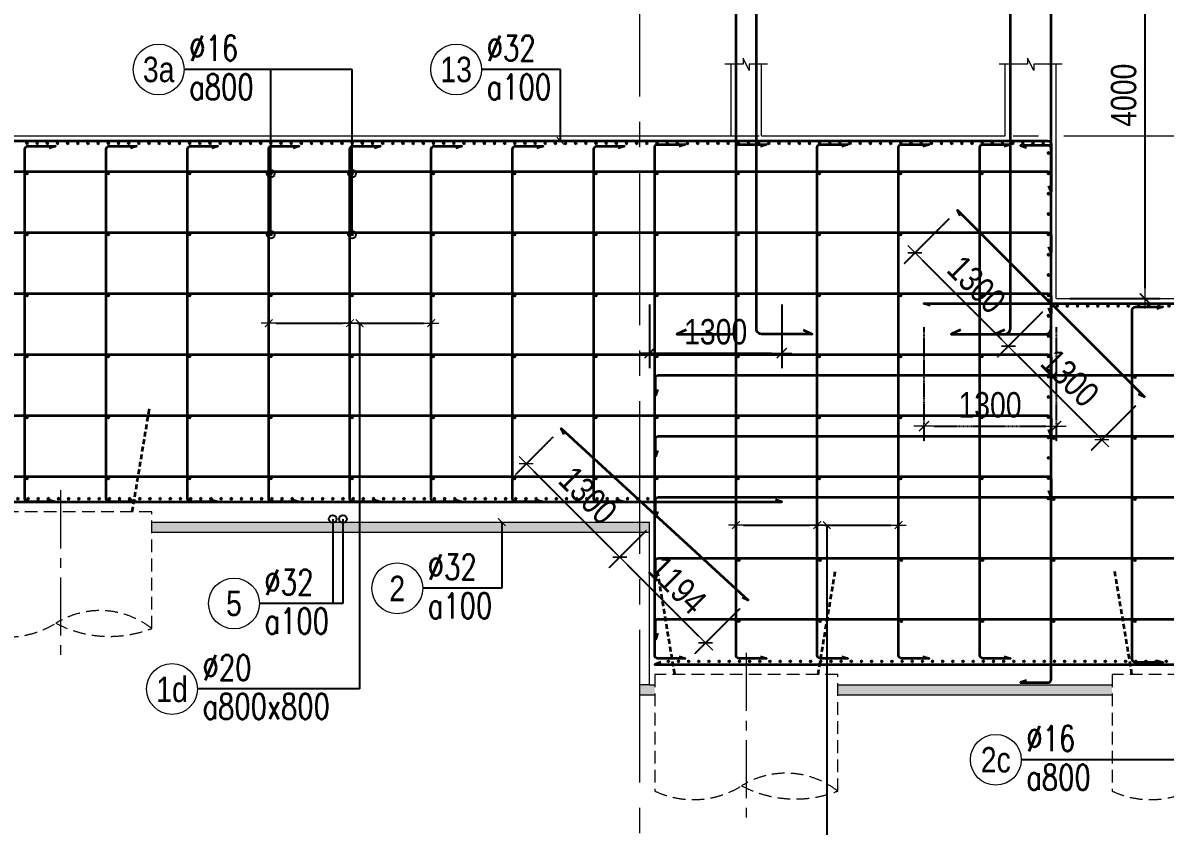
# Model space of a CAD drawing. Header units: millimetres. Extents: x -134772 to 596971, y -129535 to 35703.
# Drawn here: x 88352 to 99595, y -66593 to -58689 of the extents above; entities that cross this region are included whole.
import ezdxf
from ezdxf.enums import TextEntityAlignment as Align

# ---------------------------------------------------------------- set-up
doc = ezdxf.new("R2010")
doc.units = ezdxf.units.MM
doc.header["$MEASUREMENT"] = 0
for name, pattern in [('CENTER2', [28.575, 19.05, -3.175, 3.175, -3.175]), ('HIDDEN', [0.375, 0.25, -0.125]), ('POD_Grid$0$CENTER2', [1.125, 0.75, -0.125, 0.125, -0.125])]:
    doc.linetypes.add(name, pattern=pattern)
doc.layers.get('Defpoints').update_dxf_attribs({"color": 252})
for name, color, linetype, lineweight in [('KC-TRUC', 5, 'CENTER2', 18), ('NDC_S_CONTINUOUS', 3, 'Continuous', 20), ('NDC_S_DIM', 1, 'Continuous', 9), ('NDC_S_HATCH MATERIAL', 8, 'Continuous', 13), ('NDC_S_LEADER', 1, 'Continuous', 9), ('NDC_S_REBAR', 4, 'Continuous', 35), ('NDC_S_VN TEXT', 7, 'Continuous', 9), ('POD_Grid$0$NDC_S_AXIS', 5, 'POD_Grid$0$CENTER2', 13)]:
    doc.layers.add(name, color=color, linetype=linetype, lineweight=lineweight)
doc.styles.add('ARIAL', font='arial.ttf', dxfattribs={"width": 0.8})
doc.styles.add('NDC_ARIAL', font='arial.ttf', dxfattribs={"width": 0.8})
doc.styles.add('NDC_ROMANS', font='romans.shx', dxfattribs={"width": 0.8})
doc.dimstyles.new('NDC_1-100', dxfattribs={"dimscale": 100, "dimtxt": 2.5, "dimasz": 1, "dimexe": 1.5, "dimexo": 0, "dimgap": 0.8, "dimtad": 1, "dimdec": 0, "dimdsep": 46, "dimtxsty": 'NDC_ARIAL', "dimblk": 'DIMMARK', "dimcen": 49999.938995, "dimdle": 1.5, "dimclrd": 1, "dimclre": 1, "dimclrt": 3, "dimadec": 0, "dimazin": 0, "dimtfac": 1, "dimtdec": 0, "dimtix": 1, "dimtmove": 2, "dimatfit": 3, "dimfxl": 1, "dimarcsym": 0})
doc.dimstyles.new('NDC_1-50', dxfattribs={"dimscale": 50, "dimtxt": 2.5, "dimasz": 1, "dimexe": 1.5, "dimexo": 0, "dimgap": 0.8, "dimtad": 1, "dimdec": 0, "dimdsep": 46, "dimtxsty": 'NDC_ARIAL', "dimblk": 'DIMMARK', "dimcen": 49999.938995, "dimdle": 1.5, "dimclrd": 1, "dimclre": 1, "dimclrt": 3, "dimadec": 0, "dimazin": 0, "dimtfac": 1, "dimtdec": 0, "dimtix": 1, "dimtmove": 2, "dimatfit": 3, "dimfxl": 1, "dimarcsym": 0})

# ---------------------------------------------------------------- blocks, each defined once
blk = doc.blocks.new('kata_block_THEP')
at = {"layer": 'NDC_S_REBAR', "color": 0}
for p, q in [((-0.5, 0), (0.5, 0)), ((-0.35, 0.35), (0.35, -0.35)), ((0.35, 0.35), (-0.35, -0.35)), ((0, 0.5), (0, -0.5))]:
    blk.add_line(p, q, dxfattribs=at)
at = {"layer": 'NDC_S_REBAR', "color": 0, "const_width": 0.0833}
blk.add_lwpolyline([(-0.5, 0, 1), (0.5, 0, 1), (-0.5, 0, 1)], format="xyb", dxfattribs=at)
blk = doc.blocks.new('*U698')
at = {"layer": 'NDC_S_REBAR', "xscale": 25, "yscale": 25, "zscale": 25}
blk.add_blockref('kata_block_THEP', (0, 0), dxfattribs=at)
blk = doc.blocks.new('*U699')
at = {"layer": 'NDC_S_CONTINUOUS', "color": 0, "linetype": 'ByBlock', "lineweight": -2, "transparency": 16777216}
for p in [(0, 0), (100, 0), (200, 0), (300, 0), (400, 0), (500, 0), (600, 0), (700, 0), (800, 0), (900, 0), (1000, 0), (1100, 0), (1200, 0), (1300, 0), (1400, 0), (1500, 0), (1600, 0), (1700, 0), (1800, 0), (1900, 0), (2000, 0), (2100, 0), (2200, 0), (2300, 0), (2400, 0), (2500, 0), (2600, 0), (2700, 0), (2800, 0), (2900, 0), (3000, 0), (3100, 0), (3200, 0), (3300, 0), (3400, 0), (3500, 0), (3600, 0), (3700, 0), (3800, 0), (3900, 0), (4000, 0), (4100, 0), (4200, 0), (4300, 0), (4400, 0), (4500, 0), (4600, 0), (4700, 0), (4800, 0), (4900, 0), (5000, 0), (5100, 0), (5200, 0), (5300, 0), (5400, 0), (5500, 0), (5600, 0), (5700, 0), (5800, 0), (5900, 0), (6000, 0), (6100, 0), (6200, 0), (6300, 0), (6400, 0), (6500, 0), (6600, 0), (6700, 0), (6800, 0), (6900, 0), (7000, 0), (7100, 0), (7200, 0), (7300, 0), (7400, 0), (7500, 0)]:
    blk.add_blockref('*U698', p, dxfattribs=at)
blk = doc.blocks.new('DIMMARK')
at = {"layer": 'NDC_S_DIM', "color": 1}
blk.add_line((-1.5, 0), (1, 0), dxfattribs=at)
at = {"layer": 'NDC_S_DIM', "color": 2, "const_width": 0.15}
blk.add_lwpolyline([(-0.5, -0.5), (0.5, 0.5)], dxfattribs=at)
blk = doc.blocks.new('*D704')
at = {"layer": 'Defpoints', "color": 0, "transparency": 16777216}
for p in [(94521, -61460), (95821, -61460), (95821, -61938)]:
    blk.add_point(p, dxfattribs=at)
at = {"layer": 'NDC_S_DIM', "color": 1, "lineweight": -2, "transparency": 16777216}
for p, q in [((94521, -61460), (94521, -62088)), ((95821, -61460), (95821, -62088)), ((94621, -61938), (95721, -61938))]:
    blk.add_line(p, q, dxfattribs=at)
at = {"layer": 'NDC_S_DIM', "color": 1, "lineweight": -2, "transparency": 16777216, "xscale": 100, "yscale": 100, "zscale": 100, "rotation": 180}
blk.add_blockref('DIMMARK', (94521, -61938), dxfattribs=at)
at = {"layer": 'NDC_S_DIM', "color": 1, "lineweight": -2, "transparency": 16777216, "xscale": 100, "yscale": 100, "zscale": 100}
blk.add_blockref('DIMMARK', (95821, -61938), dxfattribs=at)
at = {"layer": 'NDC_S_DIM', "color": 3, "transparency": 16777216, "insert": (95171, -61730), "char_height": 250, "attachment_point": 5, "style": 'NDC_ARIAL'}
blk.add_mtext('1300', dxfattribs=at)
blk = doc.blocks.new('*U11')
blk.add_circle((-2.5, 0), 2.5)
at = {"layer": 'NDC_S_VN TEXT', "color": 3, "style": 'NDC_ROMANS', "width": 0.75}
for tag, p in [('DK1', (0.5, 0.85)), ('KC1', (0.5, -2.97))]:
    blk.add_attdef(tag, p, '', height=2.5, dxfattribs=at)
at = {"layer": 'NDC_S_VN TEXT', "color": 7, "style": 'ARIAL', "width": 0.8}
blk.add_attdef('SH2', text='', height=2.5, dxfattribs=at).set_placement((-2.5, 0), align=Align.MIDDLE)
blk = doc.blocks.new('*U705')
at = {"layer": 'NDC_S_REBAR', "xscale": 25, "yscale": 25, "zscale": 25}
blk.add_blockref('kata_block_THEP', (0, 0), dxfattribs=at)
blk = doc.blocks.new('*U706')
at = {"layer": 'NDC_S_CONTINUOUS', "color": 0, "linetype": 'ByBlock', "lineweight": -2, "transparency": 16777216}
for p in [(0, 0), (100, 0), (200, 0), (300, 0), (400, 0), (500, 0), (600, 0), (700, 0), (800, 0), (900, 0), (1000, 0), (1100, 0), (1200, 0), (1300, 0), (1400, 0), (1500, 0), (1600, 0), (1700, 0), (1800, 0), (1900, 0), (2000, 0), (2100, 0), (2200, 0), (2300, 0), (2400, 0), (2500, 0), (2600, 0), (2700, 0), (2800, 0), (2900, 0), (3000, 0), (3100, 0), (3200, 0), (3300, 0), (3400, 0), (3500, 0), (3600, 0), (3700, 0), (3800, 0), (3900, 0), (4000, 0), (4100, 0), (4200, 0), (4300, 0), (4400, 0), (4500, 0), (4600, 0), (4700, 0), (4800, 0), (4900, 0)]:
    blk.add_blockref('*U705', p, dxfattribs=at)
blk = doc.blocks.new('*U707')
at = {"layer": 'NDC_S_REBAR', "xscale": 25, "yscale": 25, "zscale": 25}
blk.add_blockref('kata_block_THEP', (0, 0), dxfattribs=at)
blk = doc.blocks.new('*U708')
at = {"layer": 'NDC_S_CONTINUOUS', "color": 0, "linetype": 'ByBlock', "lineweight": -2, "transparency": 16777216}
for p in [(0, 0), (100, 0), (200, 0), (300, 0), (400, 0), (500, 0), (600, 0), (700, 0), (800, 0), (900, 0), (1000, 0), (1100, 0), (1200, 0), (1300, 0), (1400, 0), (1500, 0), (1600, 0), (1700, 0), (1800, 0), (1900, 0), (2000, 0), (2100, 0), (2200, 0), (2300, 0), (2400, 0), (2500, 0), (2600, 0), (2700, 0), (2800, 0), (2900, 0), (3000, 0), (3100, 0), (3200, 0), (3300, 0), (3400, 0), (3500, 0), (3600, 0), (3700, 0), (3800, 0), (3900, 0), (4000, 0), (4100, 0), (4200, 0), (4300, 0), (4400, 0), (4500, 0), (4600, 0), (4700, 0), (4800, 0), (4900, 0), (5000, 0), (5100, 0), (5200, 0), (5300, 0), (5400, 0), (5500, 0), (5600, 0), (5700, 0), (5800, 0), (5900, 0), (6000, 0), (6100, 0), (6200, 0), (6300, 0), (6400, 0), (6500, 0), (6600, 0), (6700, 0), (6800, 0), (6900, 0), (7000, 0), (7100, 0), (7200, 0), (7300, 0), (7400, 0), (7500, 0), (7600, 0), (7700, 0), (7800, 0), (7900, 0), (8000, 0), (8100, 0), (8200, 0), (8300, 0)]:
    blk.add_blockref('*U707', p, dxfattribs=at)
blk = doc.blocks.new('*D711')
at = {"layer": 'Defpoints', "color": 0, "linetype": 'HIDDEN', "transparency": 16777216}
for p in [(97221, -61679), (98521, -61679), (98521, -62657)]:
    blk.add_point(p, dxfattribs=at)
at = {"layer": 'NDC_S_DIM', "color": 1, "linetype": 'HIDDEN', "lineweight": -2, "transparency": 16777216}
for p, q in [((97221, -61679), (97221, -62807)), ((98521, -61679), (98521, -62807)), ((97321, -62657), (98421, -62657))]:
    blk.add_line(p, q, dxfattribs=at)
at = {"layer": 'NDC_S_DIM', "color": 1, "linetype": 'HIDDEN', "lineweight": -2, "transparency": 16777216, "xscale": 100, "yscale": 100, "zscale": 100, "rotation": 180}
blk.add_blockref('DIMMARK', (97221, -62657), dxfattribs=at)
at = {"layer": 'NDC_S_DIM', "color": 1, "linetype": 'HIDDEN', "lineweight": -2, "transparency": 16777216, "xscale": 100, "yscale": 100, "zscale": 100}
blk.add_blockref('DIMMARK', (98521, -62657), dxfattribs=at)
at = {"layer": 'NDC_S_DIM', "color": 3, "linetype": 'HIDDEN', "transparency": 16777216, "insert": (97871, -62449), "char_height": 250, "attachment_point": 5, "style": 'NDC_ARIAL'}
blk.add_mtext('1300', dxfattribs=at)
blk = doc.blocks.new('*D709')
at = {"layer": 'Defpoints', "color": 0, "linetype": 'HIDDEN', "transparency": 16777216}
for p in [(97467, -60617), (98386, -61536), (98052, -61871)]:
    blk.add_point(p, dxfattribs=at)
at = {"layer": 'NDC_S_DIM', "color": 1, "linetype": 'HIDDEN', "lineweight": -2, "transparency": 16777216}
for p, q in [((97467, -60617), (97026, -61058)), ((97203, -61022), (97981, -61800)), ((98386, -61536), (97945, -61977))]:
    blk.add_line(p, q, dxfattribs=at)
at = {"layer": 'NDC_S_DIM', "color": 1, "linetype": 'HIDDEN', "lineweight": -2, "transparency": 16777216, "xscale": 100, "yscale": 100, "zscale": 100}
for p, rotation in [((97132, -60951), 135.0000000000009), ((98052, -61871), 315.0000000000009)]:
    blk.add_blockref('DIMMARK', p, dxfattribs=dict(at, rotation=rotation))
at = {"layer": 'NDC_S_DIM', "color": 3, "linetype": 'HIDDEN', "transparency": 16777216, "insert": (97739, -61264), "char_height": 250, "attachment_point": 5, "rotation": 315, "style": 'NDC_ARIAL'}
blk.add_mtext('1300', dxfattribs=at)
blk = doc.blocks.new('*D710')
at = {"layer": 'Defpoints', "color": 0, "linetype": 'HIDDEN', "transparency": 16777216}
for p in [(98386, -61536), (99305, -62456), (98971, -62790)]:
    blk.add_point(p, dxfattribs=at)
at = {"layer": 'NDC_S_DIM', "color": 1, "linetype": 'HIDDEN', "lineweight": -2, "transparency": 16777216}
for p, q in [((98386, -61536), (97945, -61977)), ((98122, -61941), (98900, -62719)), ((99305, -62456), (98865, -62896))]:
    blk.add_line(p, q, dxfattribs=at)
at = {"layer": 'NDC_S_DIM', "color": 1, "linetype": 'HIDDEN', "lineweight": -2, "transparency": 16777216, "xscale": 100, "yscale": 100, "zscale": 100}
for p, rotation in [((98052, -61871), 135.000000000292), ((98971, -62790), 315.0000000002921)]:
    blk.add_blockref('DIMMARK', p, dxfattribs=dict(at, rotation=rotation))
at = {"layer": 'NDC_S_DIM', "color": 3, "linetype": 'HIDDEN', "transparency": 16777216, "insert": (98658, -62183), "char_height": 250, "attachment_point": 5, "rotation": 315, "style": 'NDC_ARIAL'}
blk.add_mtext('1300', dxfattribs=at)
blk = doc.blocks.new('*U720')
at = {"layer": 'NDC_S_REBAR', "xscale": 25, "yscale": 25, "zscale": 25}
blk.add_blockref('kata_block_THEP', (0, 0), dxfattribs=at)
blk = doc.blocks.new('*U721')
at = {"layer": 'NDC_S_CONTINUOUS', "color": 0, "linetype": 'ByBlock', "lineweight": -2, "transparency": 16777216}
for p in [(1400, 0), (1500, 0), (1600, 0), (1700, 0), (1800, 0), (1900, 0), (2000, 0), (2100, 0), (2200, 0), (2300, 0), (2400, 0), (2500, 0), (2600, 0), (2700, 0), (2800, 0), (2900, 0), (3000, 0), (3100, 0), (3200, 0), (3300, 0), (3400, 0), (3500, 0), (3600, 0), (3700, 0), (3800, 0), (3900, 0), (4000, 0), (4100, 0), (4200, 0), (4300, 0), (4400, 0), (4500, 0), (4600, 0), (4700, 0), (4800, 0), (4900, 0), (5000, 0), (5100, 0), (5200, 0), (5300, 0), (5400, 0), (5500, 0), (5600, 0), (5700, 0), (5800, 0), (5900, 0), (6000, 0), (6100, 0), (6200, 0), (6300, 0), (6400, 0), (6500, 0), (6600, 0), (6700, 0), (6800, 0), (6900, 0), (7000, 0), (7100, 0), (7200, 0), (7300, 0), (7400, 0), (7500, 0), (7600, 0), (7700, 0), (7800, 0), (7900, 0), (8000, 0), (8100, 0), (8200, 0), (8300, 0), (8400, 0), (8500, 0), (8600, 0), (8700, 0), (8800, 0), (8900, 0), (9000, 0), (9100, 0), (9200, 0), (9300, 0), (9400, 0), (9500, 0), (9600, 0), (9700, 0), (9800, 0), (9900, 0), (10000, 0), (10100, 0), (10200, 0), (10300, 0), (10400, 0), (10500, 0), (10600, 0), (10700, 0), (10800, 0), (10900, 0), (11000, 0), (11100, 0), (11200, 0), (11300, 0), (11400, 0)]:
    blk.add_blockref('*U720', p, dxfattribs=at)
blk = doc.blocks.new('*U716')
at = {"layer": 'NDC_S_REBAR', "xscale": -25, "yscale": 25, "zscale": 25, "rotation": 270}
blk.add_blockref('kata_block_THEP', (0, 0), dxfattribs=at)
blk = doc.blocks.new('*U717')
at = {"layer": 'NDC_S_DIM', "color": 0, "linetype": 'ByBlock', "lineweight": -2, "transparency": 16777216}
for p in [(0, 3000), (0, 2400), (0, 1800), (0, 1200), (0, 600), (0, 0)]:
    blk.add_blockref('*U716', p, dxfattribs=at)
blk = doc.blocks.new('*U718')
at = {"layer": 'NDC_S_REBAR', "xscale": -25, "yscale": 25, "zscale": 25, "rotation": 270}
blk.add_blockref('kata_block_THEP', (0, 0), dxfattribs=at)
blk = doc.blocks.new('*U719')
at = {"layer": 'NDC_S_DIM', "color": 0, "linetype": 'ByBlock', "lineweight": -2, "transparency": 16777216}
for p in [(0, 3000), (0, 2400), (0, 1800), (0, 1200), (0, 600), (0, 0)]:
    blk.add_blockref('*U718', p, dxfattribs=at)
blk = doc.blocks.new('*U715')
at = {"layer": 'NDC_S_REBAR', "xscale": -25, "yscale": 25, "zscale": 25, "rotation": 270}
blk.add_blockref('kata_block_THEP', (0, 0), dxfattribs=at)
blk = doc.blocks.new('*U724')
at = {"layer": 'NDC_S_DIM', "color": 0, "linetype": 'ByBlock', "lineweight": -2, "transparency": 16777216}
for p in [(0, 3000), (0, 2400), (0, 1800), (0, 1200), (0, 600), (0, 0)]:
    blk.add_blockref('*U715', p, dxfattribs=at)
blk = doc.blocks.new('*U728')
at = {"layer": 'NDC_S_REBAR', "xscale": -25, "yscale": 25, "zscale": 25, "rotation": 270}
blk.add_blockref('kata_block_THEP', (0, 0), dxfattribs=at)
blk = doc.blocks.new('*U727')
at = {"layer": 'NDC_S_DIM', "color": 0, "linetype": 'ByBlock', "lineweight": -2, "transparency": 16777216}
for p in [(0, 3000), (0, 2400), (0, 1800), (0, 1200), (0, 600), (0, 0)]:
    blk.add_blockref('*U728', p, dxfattribs=at)
blk = doc.blocks.new('*U730')
at = {"layer": 'NDC_S_REBAR', "xscale": -25, "yscale": 25, "zscale": 25, "rotation": 270}
blk.add_blockref('kata_block_THEP', (0, 0), dxfattribs=at)
blk = doc.blocks.new('*U729')
at = {"layer": 'NDC_S_DIM', "color": 0, "linetype": 'ByBlock', "lineweight": -2, "transparency": 16777216}
for p in [(0, 3000), (0, 2400), (0, 1800), (0, 1200), (0, 600), (0, 0)]:
    blk.add_blockref('*U730', p, dxfattribs=at)
blk = doc.blocks.new('*U732')
at = {"layer": 'NDC_S_REBAR', "xscale": -25, "yscale": 25, "zscale": 25, "rotation": 270}
blk.add_blockref('kata_block_THEP', (0, 0), dxfattribs=at)
blk = doc.blocks.new('*U731')
at = {"layer": 'NDC_S_DIM', "color": 0, "linetype": 'ByBlock', "lineweight": -2, "transparency": 16777216}
for p in [(0, 3000), (0, 2400), (0, 1800), (0, 1200), (0, 600), (0, 0)]:
    blk.add_blockref('*U732', p, dxfattribs=at)
blk = doc.blocks.new('*U734')
at = {"layer": 'NDC_S_REBAR', "xscale": -25, "yscale": 25, "zscale": 25, "rotation": 270}
blk.add_blockref('kata_block_THEP', (0, 0), dxfattribs=at)
blk = doc.blocks.new('*U733')
at = {"layer": 'NDC_S_DIM', "color": 0, "linetype": 'ByBlock', "lineweight": -2, "transparency": 16777216}
for p in [(0, 3000), (0, 2400), (0, 1800), (0, 1200), (0, 600), (0, 0)]:
    blk.add_blockref('*U734', p, dxfattribs=at)
blk = doc.blocks.new('*U736')
at = {"layer": 'NDC_S_REBAR', "xscale": -25, "yscale": 25, "zscale": 25, "rotation": 270}
blk.add_blockref('kata_block_THEP', (0, 0), dxfattribs=at)
blk = doc.blocks.new('*U735')
at = {"layer": 'NDC_S_DIM', "color": 0, "linetype": 'ByBlock', "lineweight": -2, "transparency": 16777216}
for p in [(0, 3000), (0, 2400), (0, 1800), (0, 1200), (0, 600), (0, 0)]:
    blk.add_blockref('*U736', p, dxfattribs=at)
blk = doc.blocks.new('*U738')
at = {"layer": 'NDC_S_REBAR', "xscale": -25, "yscale": 25, "zscale": 25, "rotation": 270}
blk.add_blockref('kata_block_THEP', (0, 0), dxfattribs=at)
blk = doc.blocks.new('*U737')
at = {"layer": 'NDC_S_DIM', "color": 0, "linetype": 'ByBlock', "lineweight": -2, "transparency": 16777216}
for p in [(0, 3000), (0, 2400), (0, 1800), (0, 1200), (0, 600), (0, 0)]:
    blk.add_blockref('*U738', p, dxfattribs=at)
blk = doc.blocks.new('*U740')
at = {"layer": 'NDC_S_REBAR', "xscale": -25, "yscale": 25, "zscale": 25, "rotation": 270}
blk.add_blockref('kata_block_THEP', (0, 0), dxfattribs=at)
blk = doc.blocks.new('*U739')
at = {"layer": 'NDC_S_DIM', "color": 0, "linetype": 'ByBlock', "lineweight": -2, "transparency": 16777216}
for p in [(0, 3000), (0, 2400), (0, 1800), (0, 1200), (0, 600), (0, 0)]:
    blk.add_blockref('*U740', p, dxfattribs=at)
blk = doc.blocks.new('*U742')
at = {"layer": 'NDC_S_REBAR', "xscale": -25, "yscale": 25, "zscale": 25, "rotation": 270}
blk.add_blockref('kata_block_THEP', (0, 0), dxfattribs=at)
blk = doc.blocks.new('*U741')
at = {"layer": 'NDC_S_DIM', "color": 0, "linetype": 'ByBlock', "lineweight": -2, "transparency": 16777216}
for p in [(0, 3000), (0, 2400), (0, 1800), (0, 1200), (0, 600), (0, 0)]:
    blk.add_blockref('*U742', p, dxfattribs=at)
blk = doc.blocks.new('*U744')
at = {"layer": 'NDC_S_REBAR', "xscale": -25, "yscale": 25, "zscale": 25, "rotation": 270}
blk.add_blockref('kata_block_THEP', (0, 0), dxfattribs=at)
blk = doc.blocks.new('*U743')
at = {"layer": 'NDC_S_DIM', "color": 0, "linetype": 'ByBlock', "lineweight": -2, "transparency": 16777216}
for p in [(0, 3000), (0, 2400), (0, 1800), (0, 1200), (0, 600), (0, 0)]:
    blk.add_blockref('*U744', p, dxfattribs=at)
blk = doc.blocks.new('*U746')
at = {"layer": 'NDC_S_REBAR', "xscale": -25, "yscale": 25, "zscale": 25, "rotation": 270}
blk.add_blockref('kata_block_THEP', (0, 0), dxfattribs=at)
blk = doc.blocks.new('*U745')
at = {"layer": 'NDC_S_DIM', "color": 0, "linetype": 'ByBlock', "lineweight": -2, "transparency": 16777216}
for p in [(0, 3000), (0, 2400), (0, 1800), (0, 1200), (0, 600), (0, 0)]:
    blk.add_blockref('*U746', p, dxfattribs=at)
blk = doc.blocks.new('*D748')
at = {"layer": 'Defpoints', "color": 0, "linetype": 'HIDDEN', "transparency": 16777216}
for p in [(93567, -62767), (94486, -63686), (94227, -63946)]:
    blk.add_point(p, dxfattribs=at)
at = {"layer": 'NDC_S_DIM', "color": 1, "linetype": 'HIDDEN', "lineweight": -2, "transparency": 16777216}
for p, q in [((93567, -62767), (93201, -63133)), ((93378, -63097), (94156, -63875)), ((94486, -63686), (94120, -64052))]:
    blk.add_line(p, q, dxfattribs=at)
at = {"layer": 'NDC_S_DIM', "color": 1, "linetype": 'HIDDEN', "lineweight": -2, "transparency": 16777216, "xscale": 100, "yscale": 100, "zscale": 100}
for p, rotation in [((93307, -63026), 135.0000000000007), ((94227, -63946), 315.0000000000007)]:
    blk.add_blockref('DIMMARK', p, dxfattribs=dict(at, rotation=rotation))
at = {"layer": 'NDC_S_DIM', "color": 3, "linetype": 'HIDDEN', "transparency": 16777216, "insert": (93914, -63339), "char_height": 250, "attachment_point": 5, "rotation": 315, "style": 'NDC_ARIAL'}
blk.add_mtext('1300', dxfattribs=at)
blk = doc.blocks.new('*D749')
at = {"layer": 'Defpoints', "color": 0, "linetype": 'HIDDEN', "transparency": 16777216}
for p in [(94486, -63686), (95405, -64456), (95071, -64790)]:
    blk.add_point(p, dxfattribs=at)
at = {"layer": 'NDC_S_DIM', "color": 1, "linetype": 'HIDDEN', "lineweight": -2, "transparency": 16777216}
for p, q in [((94486, -63686), (94120, -64052)), ((94297, -64016), (95000, -64719)), ((95405, -64456), (94965, -64896))]:
    blk.add_line(p, q, dxfattribs=at)
at = {"layer": 'NDC_S_DIM', "color": 1, "linetype": 'HIDDEN', "lineweight": -2, "transparency": 16777216, "xscale": 100, "yscale": 100, "zscale": 100}
for p, rotation in [((94227, -63946), 135.0000000002992), ((95071, -64790), 315.0000000002992)]:
    blk.add_blockref('DIMMARK', p, dxfattribs=dict(at, rotation=rotation))
at = {"layer": 'NDC_S_DIM', "color": 3, "linetype": 'HIDDEN', "transparency": 16777216, "insert": (94795, -64221), "char_height": 250, "attachment_point": 5, "rotation": 315, "style": 'NDC_ARIAL'}
blk.add_mtext('1194', dxfattribs=at)
blk = doc.blocks.new('*U784')
at = {"layer": 'NDC_S_REBAR', "xscale": -25, "yscale": 25, "zscale": 25, "rotation": 270}
for p in [(0, 1200), (0, 600), (0, 0), (0, -600), (0, -1200)]:
    blk.add_blockref('kata_block_THEP', p, dxfattribs=at)
blk = doc.blocks.new('*U785')
at = {"layer": 'NDC_S_DIM', "color": 0, "linetype": 'ByBlock', "lineweight": -2, "transparency": 16777216}
for p in [(0, 0), (800, 0), (1600, 0), (2400, 0), (3200, 0), (4000, 0), (4800, 0), (5600, 0), (6400, 0), (7200, 0), (8000, 0)]:
    blk.add_blockref('*U784', p, dxfattribs=at)
blk = doc.blocks.new('*U676')
at = {"layer": 'KC-TRUC', "ltscale": 30}
blk.add_line((0, 311), (0, -1385), dxfattribs=at)
at = {"layer": 'NDC_S_HATCH MATERIAL', "color": 2, "linetype": 'HIDDEN', "ltscale": 500}
blk.add_lwpolyline([(900, -1049), (900, 98), (-900, 98), (-900, -1049)], dxfattribs=at)
for centre, major_axis, start_param, end_param in [((390, -1697), (-583, 583), -1.452433, -0.227584), ((-521, -233), (-636, 636), 1.921341, 2.912184), ((484, 22), (812, 812), 3.446929, 4.297833)]:
    blk.add_ellipse(centre, major_axis=major_axis, ratio=1, start_param=start_param, end_param=end_param, dxfattribs=at)
at = {"layer": 'NDC_S_REBAR', "linetype": 'HIDDEN', "ltscale": 200}
for p, q in [((-876, 1115), (-707, 100)), ((707, 100), (876, 1115))]:
    blk.add_line(p, q, dxfattribs=at)
blk = doc.blocks.new('*U683')
at = {"layer": 'KC-TRUC', "ltscale": 30}
blk.add_line((0, 311), (0, -1385), dxfattribs=at)
at = {"layer": 'NDC_S_HATCH MATERIAL', "color": 2, "linetype": 'HIDDEN', "ltscale": 500}
blk.add_lwpolyline([(900, -1049), (900, 98), (-900, 98), (-900, -1049)], dxfattribs=at)
for centre, major_axis, start_param, end_param in [((390, -1697), (-583, 583), -1.452433, -0.227584), ((-521, -233), (-636, 636), 1.921341, 2.912184), ((484, 22), (812, 812), 3.446929, 4.297833)]:
    blk.add_ellipse(centre, major_axis=major_axis, ratio=1, start_param=start_param, end_param=end_param, dxfattribs=at)
at = {"layer": 'NDC_S_REBAR', "linetype": 'HIDDEN', "ltscale": 200}
for p, q in [((-876, 1115), (-707, 100)), ((707, 100), (876, 1115))]:
    blk.add_line(p, q, dxfattribs=at)
blk = doc.blocks.new('*U686')
at = {"layer": 'KC-TRUC', "ltscale": 30}
blk.add_line((0, 311), (0, -1385), dxfattribs=at)
at = {"layer": 'NDC_S_HATCH MATERIAL', "color": 2, "linetype": 'HIDDEN', "ltscale": 500}
blk.add_lwpolyline([(900, -1049), (900, 98), (-900, 98), (-900, -1049)], dxfattribs=at)
for centre, major_axis, start_param, end_param in [((390, -1697), (-583, 583), -1.452433, -0.227584), ((-521, -233), (-636, 636), 1.921341, 2.912184), ((484, 22), (812, 812), 3.446929, 4.297833)]:
    blk.add_ellipse(centre, major_axis=major_axis, ratio=1, start_param=start_param, end_param=end_param, dxfattribs=at)
at = {"layer": 'NDC_S_REBAR', "linetype": 'HIDDEN', "ltscale": 200}
for p, q in [((-876, 1115), (-707, 100)), ((707, 100), (876, 1115))]:
    blk.add_line(p, q, dxfattribs=at)
blk = doc.blocks.new('*D842')
at = {"layer": 'Defpoints', "color": 0, "ltscale": 0.005, "transparency": 16777216}
for p in [(91572, -61644), (92372, -61644), (92372, -61644)]:
    blk.add_point(p, dxfattribs=at)
at = {"layer": 'NDC_S_LEADER', "color": 1, "lineweight": -2, "ltscale": 0.005, "transparency": 16777216}
for p, q in [((91572, -61644), (91572, -61569)), ((92372, -61644), (92372, -61569)), ((91647, -61644), (92297, -61644))]:
    blk.add_line(p, q, dxfattribs=at)
at = {"layer": 'NDC_S_LEADER', "color": 1, "lineweight": -2, "ltscale": 0.005, "transparency": 16777216, "xscale": 75, "yscale": 75, "zscale": 75, "rotation": 180}
blk.add_blockref('DIMMARK', (91572, -61644), dxfattribs=at)
at = {"layer": 'NDC_S_LEADER', "color": 1, "lineweight": -2, "ltscale": 0.005, "transparency": 16777216, "xscale": 75, "yscale": 75, "zscale": 75}
blk.add_blockref('DIMMARK', (92372, -61644), dxfattribs=at)
blk = doc.blocks.new('_ARCHTICK')
at = {"color": 0, "linetype": 'ByBlock', "const_width": 0.15}
blk.add_lwpolyline([(-0.5, -0.5), (0.5, 0.5)], dxfattribs=at)
blk = doc.blocks.new('*D843')
at = {"layer": 'Defpoints', "color": 0, "ltscale": 0.005, "transparency": 16777216}
for p in [(90772, -61644), (91572, -61644), (91572, -61644)]:
    blk.add_point(p, dxfattribs=at)
at = {"layer": 'NDC_S_LEADER', "color": 1, "lineweight": -2, "ltscale": 0.005, "transparency": 16777216}
for p, q in [((90772, -61644), (90772, -61569)), ((91572, -61644), (91572, -61569)), ((90847, -61644), (91497, -61644))]:
    blk.add_line(p, q, dxfattribs=at)
at = {"layer": 'NDC_S_LEADER', "color": 1, "lineweight": -2, "ltscale": 0.005, "transparency": 16777216, "xscale": 75, "yscale": 75, "zscale": 75, "rotation": 180}
blk.add_blockref('DIMMARK', (90772, -61644), dxfattribs=at)
at = {"layer": 'NDC_S_LEADER', "color": 1, "lineweight": -2, "ltscale": 0.005, "transparency": 16777216, "xscale": 75, "yscale": 75, "zscale": 75}
blk.add_blockref('DIMMARK', (91572, -61644), dxfattribs=at)
blk = doc.blocks.new('*D844')
at = {"layer": 'Defpoints', "color": 0, "ltscale": 0.005, "transparency": 16777216}
for p in [(96171, -63631), (96971, -63631), (96971, -63631)]:
    blk.add_point(p, dxfattribs=at)
at = {"layer": 'NDC_S_LEADER', "color": 1, "lineweight": -2, "ltscale": 0.005, "transparency": 16777216}
for p, q in [((96171, -63631), (96171, -63556)), ((96246, -63631), (96896, -63631)), ((96971, -63631), (96971, -63556))]:
    blk.add_line(p, q, dxfattribs=at)
at = {"layer": 'NDC_S_LEADER', "color": 1, "lineweight": -2, "ltscale": 0.005, "transparency": 16777216, "xscale": 75, "yscale": 75, "zscale": 75, "rotation": 180}
blk.add_blockref('DIMMARK', (96171, -63631), dxfattribs=at)
at = {"layer": 'NDC_S_LEADER', "color": 1, "lineweight": -2, "ltscale": 0.005, "transparency": 16777216, "xscale": 75, "yscale": 75, "zscale": 75}
blk.add_blockref('DIMMARK', (96971, -63631), dxfattribs=at)
blk = doc.blocks.new('*D845')
at = {"layer": 'Defpoints', "color": 0, "ltscale": 0.005, "transparency": 16777216}
for p in [(95371, -63631), (96171, -63631), (96171, -63631)]:
    blk.add_point(p, dxfattribs=at)
at = {"layer": 'NDC_S_LEADER', "color": 1, "lineweight": -2, "ltscale": 0.005, "transparency": 16777216}
for p, q in [((95371, -63631), (95371, -63556)), ((95446, -63631), (96096, -63631)), ((96171, -63631), (96171, -63556))]:
    blk.add_line(p, q, dxfattribs=at)
at = {"layer": 'NDC_S_LEADER', "color": 1, "lineweight": -2, "ltscale": 0.005, "transparency": 16777216, "xscale": 75, "yscale": 75, "zscale": 75, "rotation": 180}
blk.add_blockref('DIMMARK', (95371, -63631), dxfattribs=at)
at = {"layer": 'NDC_S_LEADER', "color": 1, "lineweight": -2, "ltscale": 0.005, "transparency": 16777216, "xscale": 75, "yscale": 75, "zscale": 75}
blk.add_blockref('DIMMARK', (96171, -63631), dxfattribs=at)
blk = doc.blocks.new('*U1390')
at = {"layer": 'NDC_S_REBAR', "ltscale": 0.005}
blk.add_lwpolyline([(90, -1730), (150, -1750), (-118, -1750, -0.414214), (-150, -1718), (-150, 1718, -0.414214), (-118, 1750), (150, 1750), (90, 1730)], format="xyb", dxfattribs=at)
blk = doc.blocks.new('*U1391')
at = {"layer": 'NDC_S_DIM', "color": 0, "linetype": 'ByBlock', "lineweight": -2, "transparency": 16777216}
for p in [(0, 0), (800, 0), (1600, 0), (2400, 0), (3200, 0), (4000, 0), (4800, 0), (5600, 0)]:
    blk.add_blockref('*U1390', p, dxfattribs=at)
blk = doc.blocks.new('*U1392')
at = {"layer": 'NDC_S_REBAR', "ltscale": 0.005}
blk.add_lwpolyline([(90, -1730), (150, -1750), (-118, -1750, -0.414214), (-150, -1718), (-150, 1718, -0.414214), (-118, 1750), (150, 1750), (90, 1730)], format="xyb", dxfattribs=at)
blk = doc.blocks.new('*U1393')
at = {"layer": 'NDC_S_DIM', "color": 0, "linetype": 'ByBlock', "lineweight": -2, "transparency": 16777216}
for p in [(0, 0), (800, 0), (1600, 0), (2400, 0), (3200, 0), (4000, 0), (4800, 0), (5600, 0), (6400, 0), (7200, 0)]:
    blk.add_blockref('*U1392', p, dxfattribs=at)
blk = doc.blocks.new('*D1679')
at = {"layer": 'Defpoints', "color": 0, "transparency": 16777216}
for p in [(98656, -57401), (98656, -61401), (99394, -61401)]:
    blk.add_point(p, dxfattribs=at)
at = {"layer": 'NDC_S_DIM', "color": 1, "lineweight": -2, "transparency": 16777216}
for p, q in [((98656, -57401), (99544, -57401)), ((99394, -57501), (99394, -61301)), ((98656, -61401), (99544, -61401))]:
    blk.add_line(p, q, dxfattribs=at)
at = {"layer": 'NDC_S_DIM', "color": 1, "lineweight": -2, "transparency": 16777216, "xscale": 100, "yscale": 100, "zscale": 100}
for p, rotation in [((99394, -57401), 90), ((99394, -61401), 270)]:
    blk.add_blockref('DIMMARK', p, dxfattribs=dict(at, rotation=rotation))
at = {"layer": 'NDC_S_DIM', "color": 3, "transparency": 16777216, "insert": (99187, -59401), "char_height": 250, "attachment_point": 5, "rotation": 90, "style": 'NDC_ARIAL'}
blk.add_mtext('4000', dxfattribs=at)

msp = doc.modelspace()

# ---------------------------------------------------------------- hatches: boundary and pattern name
at = {"layer": 'NDC_S_HATCH MATERIAL'}
h = msp.add_hatch(dxfattribs=at)
h.set_pattern_fill('AR-CONC', color=256, scale=8)
h.set_pattern_definition([(50, (80822.985, -36980.83), (57.380815, -5.02017), [6, -66]), (355, (80822.985, -36980.83), (-11.10011, 60.17537), [4.8, -52.8]), (100.45144, (80827.766, -36981.25), (46.28071, 55.1552), [5.09922, -56.09137]), (46.1842, (80822.985, -36964.83), (85.3793, -13.24154), [9, -99]), (96.63564, (80830.1, -36965.93), (74.77296, 77.92949), [7.64883, -84.1371]), (351.18416, (80822.985, -36964.83), (74.77296, 77.9295), [7.2, -79.2]), (21, (80830.985, -36968.83), (47.752564, -32.20951), [6, -66]), (326, (80830.985, -36968.83), (19.46523, 58.012), [4.8, -52.8]), (71.45144, (80834.964, -36971.513), (67.21779, 25.80249), [5.09922, -56.09137]), (37.5, (80822.985, -36980.83), (0.972788, 26.631508), [0, -52.16, 0, -53.6, 0, -53]), (7.5, (80822.985, -36980.83), (21.045563, 31.552937), [0, -30.56, 0, -50.96, 0, -20.2]), (327.5, (80805.145, -36980.83), (42.705795, -1.80439), [0, -20, 0, -62.4, 0, -82.8]), (317.5, (80797.145, -36980.83), (46.654894, 8.0084), [0, -26, 0, -41.44, 0, -58.8])])
h.paths.add_polyline_path([(87822.1, -63701.3), (87822.1, -63601.3), (86822.1, -63601.3), (86822.1, -63701.3)])
h.paths.add_polyline_path([(89622.1, -63601.2), (89622.1, -63701.2), (94521.3, -63701), (94521.3, -63601)])
h = msp.add_hatch(dxfattribs=at)
h.set_pattern_fill('AR-CONC', color=256, scale=8)
h.set_pattern_definition([(50, (88422.185, -38580.83), (57.380815, -5.02017), [6, -66]), (355, (88422.185, -38580.83), (-11.10011, 60.17537), [4.8, -52.8]), (100.45144, (88426.967, -38581.25), (46.28071, 55.1552), [5.09922, -56.09137]), (46.1842, (88422.185, -38564.83), (85.3793, -13.24154), [9, -99]), (96.63564, (88429.3, -38565.93), (74.77296, 77.92949), [7.64883, -84.1371]), (351.18416, (88422.185, -38564.83), (74.77296, 77.92949), [7.2, -79.2]), (21, (88430.185, -38568.83), (47.752564, -32.20951), [6, -66]), (326, (88430.185, -38568.83), (19.46523, 58.012), [4.8, -52.8]), (71.45144, (88434.164, -38571.513), (67.21779, 25.80249), [5.09922, -56.09137]), (37.5, (88422.185, -38580.83), (0.972788, 26.631508), [0, -52.16, 0, -53.6, 0, -53]), (7.5, (88422.185, -38580.83), (21.045563, 31.552937), [0, -30.56, 0, -50.96, 0, -20.2]), (327.5, (88404.345, -38580.83), (42.705795, -1.80439), [0, -20, 0, -62.4, 0, -82.8]), (317.5, (88396.345, -38580.83), (46.654894, 8.0084), [0, -26, 0, -41.44, 0, -58.8])])
h.paths.add_polyline_path([(94572.1, -65301.3), (94572.1, -65201.3), (94421.3, -65201.3), (94421.3, -65301.3)])
h.paths.add_polyline_path([(99072.1, -65301.2), (99072.1, -65201.2), (96372.1, -65201.3), (96372.1, -65301.3)])
h.paths.add_polyline_path([(103572.1, -65301.1), (103572.1, -65201.1), (100872.1, -65201.2), (100872.1, -65301.2)])
h.paths.add_polyline_path([(109872.1, -65201), (109872.1, -65301), (110321.3, -65301), (110321.3, -65201)])
h.paths.add_polyline_path([(108072.1, -65301), (108072.1, -65201), (105372.1, -65201.1), (105372.1, -65301.1)])

# ---------------------------------------------------------------- linework, layer by layer
at = {"layer": 'NDC_S_CONTINUOUS'}
for p, q in [((95322.1, -59801), (95322.1, -59096.4)), ((95622.1, -59801), (95622.1, -59096.4)), ((98021.3, -59801), (98021.3, -59096.4)), ((98521.3, -61401), (98521.3, -59096.4)), ((86922.1, -59801), (95322.1, -59801)), ((95622.1, -59801), (98021.3, -59801)), ((98521.3, -61401), (101321.3, -61401)), ((89622, -63601), (94521.3, -63601)), ((94521.3, -65201), (94521.3, -63601)), ((94521.3, -65201), (94572.1, -65201)), ((96372, -65201), (99072.1, -65201))]:
    msp.add_line(p, q, dxfattribs=at)
at = {"layer": 'NDC_S_DIM'}
for points in [[(95682.1, -59096.4), (95502.1, -59096.4), (95502.1, -59156.4), (95442.1, -59036.4), (95442.1, -59096.4), (95262.1, -59096.4)], [(98581.3, -59096.4), (98301.3, -59096.4), (98301.3, -59156.4), (98241.3, -59036.4), (98241.3, -59096.4), (97961.3, -59096.4)]]:
    msp.add_lwpolyline(points, dxfattribs=at)
at = {"layer": 'NDC_S_HATCH MATERIAL'}
for p, q in [((89622.1, -63701), (94521.3, -63701)), ((94521.3, -65201), (94421.3, -65201)), ((94421.3, -65201), (94421.3, -65301))]:
    msp.add_line(p, q, dxfattribs=at)
for points in [[(94421.3, -65301), (94572.1, -65301)], [(96372.1, -65301), (99072.1, -65301)]]:
    msp.add_lwpolyline(points, dxfattribs=at)
at = {"layer": 'NDC_S_REBAR', "color": 8, "ltscale": 0.005}
for points in [[(96030.9, -61710.6), (96122.3, -61751), (95622.1, -61751, -0.4142142), (95572.1, -61701), (95572.1, -57153.8), (95617.5, -57242.9)], [(97579.3, -61710.6), (97487.8, -61751), (98021.3, -61751, 0.4142129), (98071.3, -61701), (98071.3, -57153.8), (98119.1, -57241.6)], [(94880.1, -61710.6), (94788.6, -61751), (95322.1, -61751, 0.4142129), (95372.1, -61701), (95372.1, -58209), (95324.3, -58296.8)], [(98012.5, -61710.6), (97921, -61751), (98421.3, -61751, 0.4142142), (98471.3, -61701), (98471.3, -58209), (98425.8, -58298.1)]]:
    msp.add_lwpolyline(points, format="xyb", dxfattribs=at)
at = {"layer": 'NDC_S_REBAR', "ltscale": 0.005}
for points in [[(86992.1, -60291), (86972.1, -60351), (86972.1, -59881, -0.4142136), (87002.1, -59851), (98441.3, -59851, -0.4142136), (98471.3, -59881), (98471.3, -60351), (98451.3, -60291)], [(86992.1, -60291), (86972.1, -60351), (86972.1, -59881, -0.4142136), (87002.1, -59851), (98441.3, -59851, -0.4142136), (98471.3, -59881), (98471.3, -60351), (98451.3, -60291)], [(94811.3, -64922.8), (94871.3, -64942.8), (94601.3, -64942.8, -0.4142136), (94571.3, -64912.8), (94571.3, -59914.3, -0.4142136), (94601.3, -59884.3), (94871.3, -59884.3), (94811.3, -59904.3)], [(95611.3, -64922.8), (95671.3, -64942.8), (95401.3, -64942.8, -0.4142136), (95371.3, -64912.8), (95371.3, -59914.3, -0.4142136), (95401.3, -59884.3), (95671.3, -59884.3), (95611.3, -59904.3)], [(96411.3, -64922.8), (96471.3, -64942.8), (96201.3, -64942.8, -0.4142136), (96171.3, -64912.8), (96171.3, -59914.3, -0.4142136), (96201.3, -59884.3), (96471.3, -59884.3), (96411.3, -59904.3)], [(97211.3, -64922.8), (97271.3, -64942.8), (97001.3, -64942.8, -0.4142136), (96971.3, -64912.8), (96971.3, -59914.3, -0.4142136), (97001.3, -59884.3), (97271.3, -59884.3), (97211.3, -59904.3)], [(98011.3, -64922.8), (98071.3, -64942.8), (97801.3, -64942.8, -0.4142136), (97771.3, -64912.8), (97771.3, -59914.3, -0.4142136), (97801.3, -59884.3), (98071.3, -59884.3), (98011.3, -59904.3)], [(98231.3, -65161), (98171.3, -65181), (98441.3, -65181, 0.4142136), (98471.3, -65151), (98471.3, -59924.3, 0.4142136), (98441.3, -59894.3), (98171.3, -59894.3), (98231.3, -59914.3)], [(86992.1, -62961), (86972.1, -62901), (86972.1, -63371, 0.4142136), (87002.1, -63401), (95821.3, -63401), (95761.3, -63381)], [(86992.1, -63291.7), (86972.1, -63351.7), (86972.1, -63181.7, -0.4142136), (87002.1, -63151.7), (98441.3, -63151.7, -0.4142136), (98471.3, -63181.7), (98471.3, -63351.7), (98451.3, -63291.7)]]:
    msp.add_lwpolyline(points, format="xyb", dxfattribs=at)
at = {"layer": 'NDC_S_REBAR', "ltscale": 0.005, "elevation": 0}
for points in [[(86992.1, -60291.7), (86972.1, -60351.7), (86972.1, -60181.7, -0.4142136), (87002.1, -60151.7), (98441.3, -60151.7, -0.4142136), (98471.3, -60181.7), (98471.3, -60351.7), (98451.3, -60291.7)], [(86992.1, -60891.7), (86972.1, -60951.7), (86972.1, -60781.7, -0.4142136), (87002.1, -60751.7), (98441.3, -60751.7, -0.4142136), (98471.3, -60781.7), (98471.3, -60951.7), (98451.3, -60891.7)], [(86992.1, -61491.7), (86972.1, -61551.7), (86972.1, -61381.7, -0.4142136), (87002.1, -61351.7), (98441.3, -61351.7, -0.4142136), (98471.3, -61381.7), (98471.3, -61551.7), (98451.3, -61491.7)], [(86992.1, -62091.7), (86972.1, -62151.7), (86972.1, -61981.7, -0.4142136), (87002.1, -61951.7), (98441.3, -61951.7, -0.4142136), (98471.3, -61981.7), (98471.3, -62151.7), (98451.3, -62091.7)], [(94597.8, -62295.5), (94577.8, -62355.5), (94577.8, -62185.5, -0.4142136), (94607.8, -62155.5), (110131.3, -62155.5, -0.4142136), (110161.3, -62185.5), (110161.3, -62355.5), (110141.3, -62295.5)], [(86992.1, -62691.7), (86972.1, -62751.7), (86972.1, -62581.7, -0.4142136), (87002.1, -62551.7), (98441.3, -62551.7, -0.4142136), (98471.3, -62581.7), (98471.3, -62751.7), (98451.3, -62691.7)], [(94597.8, -62895.5), (94577.8, -62955.5), (94577.8, -62785.5, -0.4142136), (94607.8, -62755.5), (110131.3, -62755.5, -0.4142136), (110161.3, -62785.5), (110161.3, -62955.5), (110141.3, -62895.5)], [(94597.8, -63495.5), (94577.8, -63555.5), (94577.8, -63385.5, -0.4142136), (94607.8, -63355.5), (110131.3, -63355.5, -0.4142136), (110161.3, -63385.5), (110161.3, -63555.5), (110141.3, -63495.5)], [(94597.8, -64095.5), (94577.8, -64155.5), (94577.8, -63985.5, -0.4142136), (94607.8, -63955.5), (110131.3, -63955.5, -0.4142136), (110161.3, -63985.5), (110161.3, -64155.5), (110141.3, -64095.5)], [(94597.8, -64695.5), (94577.8, -64755.5), (94577.8, -64585.5, -0.4142136), (94607.8, -64555.5), (110131.3, -64555.5, -0.4142136), (110161.3, -64585.5), (110161.3, -64755.5), (110141.3, -64695.5)]]:
    msp.add_lwpolyline(points, format="xyb", dxfattribs=at)
at = {"layer": 'NDC_S_REBAR', "ltscale": 0.005}
for points in [[(97580.3, -60588.3), (97552, -60531.8), (99390.5, -62370.2), (99334, -62342)], [(97281.3, -61471), (97221.3, -61451), (108221.3, -61451), (108161.3, -61471)], [(93680.3, -62738.3), (93652, -62681.8), (95490.5, -64370.2), (95434, -64342)], [(94631.3, -64981), (94571.3, -65001), (110171.3, -65001), (110111.3, -64981)]]:
    msp.add_lwpolyline(points, dxfattribs=at)
at = {"layer": 'POD_Grid$0$NDC_S_AXIS', "ltscale": 2000}
msp.add_line((85097.7, -59801), (150329.5, -59801), dxfattribs=at)
msp.add_lwpolyline([(94422.1, -55662.1), (94422.1, -72806)], dxfattribs=at)

# ---------------------------------------------------------------- block references
for name, p in [('*U686', (88722.1, -63599.4)), ('*U676', (95472.1, -65199.4)), ('*U683', (99972.1, -65199.4))]:
    msp.add_blockref(name, p)
at = {"layer": 'NDC_S_CONTINUOUS', "xscale": -1, "rotation": 180}
msp.add_blockref('*U721', (86995.1, -59872.7, 0), dxfattribs=at)
at = {"layer": 'NDC_S_CONTINUOUS'}
for name, p in [('*U708', (98530.4, -61473)), ('*U699', (87002.1, -63371)), ('*U706', (94704.3, -64971))]:
    msp.add_blockref(name, p, dxfattribs=at)
at = {"layer": 'NDC_S_DIM', "ltscale": 0.005, "xscale": 100, "yscale": 100, "zscale": 100}
for p, values in [((89939.2, -59147.5), {'SH2': '3a', 'DK1': '%%c16', 'KC1': 'a800'}), ((92866.8, -59147.5), {'SH2': '13', 'DK1': '%%c32', 'KC1': 'a100'}), ((92287.3, -64252.5), {'SH2': '2', 'DK1': '%%c32', 'KC1': 'a100'}), ((90680, -64402.5), {'SH2': '5', 'DK1': '%%c32', 'KC1': 'a100'}), ((90070.6, -65243), {'SH2': '1d', 'DK1': '%%c20', 'KC1': 'a800x800'}), ((98177.8, -65939.7), {'SH2': '2c', 'DK1': '%%c16', 'KC1': 'a800'})]:
    msp.add_blockref('*U11', p, dxfattribs=at).add_auto_attribs(values)
at = {"layer": 'NDC_S_DIM'}
for name, p in [('*U1391', (88522.1, -61651)), ('*U729', (88392.6, -63173.3)), ('*U727', (89192.6, -63173.3)), ('*U717', (89992.6, -63173.3)), ('*U719', (90792.6, -63173.3)), ('*U724', (91592.6, -63173.3)), ('*U731', (92392.6, -63173.3)), ('*U733', (93192.6, -63173.3)), ('*U735', (93992.6, -63173.3)), ('*U737', (94591.8, -63173.3)), ('*U739', (95391.8, -63173.3)), ('*U741', (96191.8, -63173.3)), ('*U743', (96991.8, -63173.3)), ('*U745', (97791.8, -63173.3)), ('*U1393', (99421.3, -63233)), ('*U785', (98498.4, -63377.2, 0))]:
    msp.add_blockref(name, p, dxfattribs=at)
at = {"layer": 'NDC_S_REBAR', "yscale": 25, "zscale": 25, "rotation": 270}
for p, xscale in [((98445.6, -59971), 25), ((98445.6, -60171), 25), ((98445.6, -60371), 25), ((98445.6, -60371), 25), ((98445.6, -60571), 25), ((98445.6, -60571), 25), ((98445.6, -60771), 25), ((98445.6, -60771), 25), ((98445.6, -60971), 25), ((98445.6, -60971), 25), ((98445.6, -61171), 25), ((98445.6, -61171), 25), ((98445.6, -61371), 25), ((98445.6, -61371), 25), ((98445.6, -61371), 25), ((98445.6, -61421), 25), ((98445.6, -61571), 25), ((98445.6, -61571), 25), ((98450.4, -61577.2, 0), -25), ((98445.6, -61771), 25), ((98445.6, -61771), 25), ((98445.6, -61971), 25), ((98445.6, -61971), 25), ((98445.6, -62171), 25), ((98445.6, -62171), 25), ((98445.6, -62371), 25), ((98445.6, -62371), 25), ((98445.6, -62571), 25), ((98445.6, -62571), 25), ((98445.6, -62771), 25), ((98445.6, -62771), 25), ((98445.6, -62971), 25), ((98445.6, -62971), 25), ((98445.6, -63171), 25), ((98445.6, -63171), 25), ((98445.6, -63371), 25), ((98445.6, -63371), 25), ((95398.4, -63977.2, 0), -25), ((96198.4, -63977.2, 0), -25), ((96998.4, -63977.2, 0), -25), ((97798.4, -63977.2, 0), -25), ((95398.4, -64577.2, 0), -25), ((96198.4, -64577.2, 0), -25), ((96998.4, -64577.2, 0), -25), ((97798.4, -64577.2, 0), -25)]:
    msp.add_blockref('kata_block_THEP', p, dxfattribs=dict(at, xscale=xscale))

# ---------------------------------------------------------------- dimensions: what is measured, and where the dimension line sits
at = {"layer": 'NDC_S_DIM'}
dim = msp.add_linear_dim(base=(99394.3, -61401), p1=(98656.3, -57401), p2=(98656.3, -61401), angle=90, dimstyle='NDC_1-100', dxfattribs=at)
dim.commit()
dim.dimension.update_dxf_attribs({"geometry": '*D1679', "text_midpoint": (99186.6, -59401)})
at = {"layer": 'NDC_S_DIM', "linetype": 'HIDDEN'}
for p1, p2, distance, picture, middle in [((97466.6, -60617.2), (98385.8, -61536.4), -472.7, '*D709', (97738.8, -61264.2)), ((93566.6, -62767.2), (94485.8, -63686.4), -366.7, '*D748', (93913.8, -63339.2))]:
    dim = msp.add_aligned_dim(p1=p1, p2=p2, distance=distance, dimstyle='NDC_1-100', dxfattribs=at)
    dim.commit()
    dim.dimension.update_dxf_attribs({"geometry": picture, "text_midpoint": middle})
at = {"layer": 'NDC_S_DIM'}
dim = msp.add_linear_dim(base=(95821.3, -61937.5), p1=(94521.3, -61460.5), p2=(95821.3, -61460.5), dimstyle='NDC_1-100', dxfattribs=at)
dim.commit()
dim.dimension.update_dxf_attribs({"geometry": '*D704', "text_midpoint": (95171.3, -61729.8)})
at = {"layer": 'NDC_S_DIM', "linetype": 'HIDDEN'}
for base, p1, p2, picture, middle in [((98970.8, -62790), (98385.8, -61536.4), (99305.1, -62455.7), '*D710', (98658.1, -62183.5)), ((95070.8, -64790), (94485.8, -63686.4), (95405.1, -64455.7), '*D749', (94795.5, -64221))]:
    dim = msp.add_linear_dim(base=base, p1=p1, p2=p2, angle=135, dimstyle='NDC_1-100', dxfattribs=at)
    dim.commit()
    dim.dimension.update_dxf_attribs({"geometry": picture, "text_midpoint": middle})
dim = msp.add_linear_dim(base=(98521.3, -62657.1), p1=(97221.3, -61678.7), p2=(98521.3, -61678.7), dimstyle='NDC_1-100', dxfattribs=at)
dim.commit()
dim.dimension.update_dxf_attribs({"geometry": '*D711', "text_midpoint": (97871.3, -62449.3)})
at = {"layer": 'NDC_S_LEADER', "ltscale": 0.005}
for p1, p2, picture, middle in [((90772.1, -61644), (91572.1, -61644), '*D843', (91172.1, -61644)), ((91572.1, -61644), (92372.1, -61644), '*D842', (91972.1, -61644)), ((95371.3, -63631), (96171.3, -63631), '*D845', (95771.3, -63631)), ((96171.3, -63631), (96971.3, -63631), '*D844', (96571.3, -63631))]:
    dim = msp.add_aligned_dim(p1=p1, p2=p2, distance=0, text=' ', dimstyle='NDC_1-50', override={"dimasz": 1.5, "dimldrblk": 'ARCHTICK'}, dxfattribs=at)
    dim.commit()
    dim.dimension.update_dxf_attribs({"geometry": picture, "text_midpoint": middle})

# ---------------------------------------------------------------- leaders
for points, override in [([(90792.6, -60773.3), (90792.6, -59147.5), (89939.2, -59147.5)], {"dimasz": 1.5, "dimldrblk": 'DotBlank'}), ([(91592.6, -60173.3), (91592.6, -59147.5), (89939.2, -59147.5)], {"dimasz": 1.5, "dimldrblk": 'DotBlank'}), ([(90792.6, -60173.3), (90792.6, -59147.5), (89939.2, -59147.5)], {"dimasz": 1.5, "dimldrblk": 'DotBlank'}), ([(91592.6, -60773.3), (91592.6, -59147.5), (90154.6, -59147.5)], {"dimasz": 1.5, "dimldrblk": 'DotBlank'}), ([(93644.5, -59851), (93644.5, -59147.5), (92866.8, -59147.5)], {"dimasz": 1.5, "dimldrblk": 'ARCHTICK'}), ([(91666.5, -61644), (91666.5, -65243), (90070.6, -65243)], {"dimasz": 1.5, "dimldrblk": 'ARCHTICK'}), ([(91402.1, -63571), (91402.1, -64402.5), (90680, -64402.5)], {"dimasz": 1.5, "dimldrblk": 'DotBlank'}), ([(91502.1, -63571, 0), (91502.1, -64402.5, 0), (90680, -64402.5, 0)], {"dimasz": 1.5, "dimldrblk": 'DotBlank'}), ([(93065, -63601), (93065, -64252.5), (92287.3, -64252.5)], {"dimasz": 1.5, "dimldrblk": 'ARCHTICK'}), ([(96265.7, -63631), (96265.7, -66936), (93992.8, -66936)], {"dimasz": 1.5, "dimldrblk": 'ARCHTICK'}), ([(99823.2, -64555.5), (99823.2, -65939.7), (98177.8, -65939.7)], {"dimasz": 1.5, "dimldrblk": 'ARCHTICK'})]:
    msp.add_leader(points, dimstyle='NDC_1-50', override=override, dxfattribs=at)

doc.saveas('drawing.dxf')
